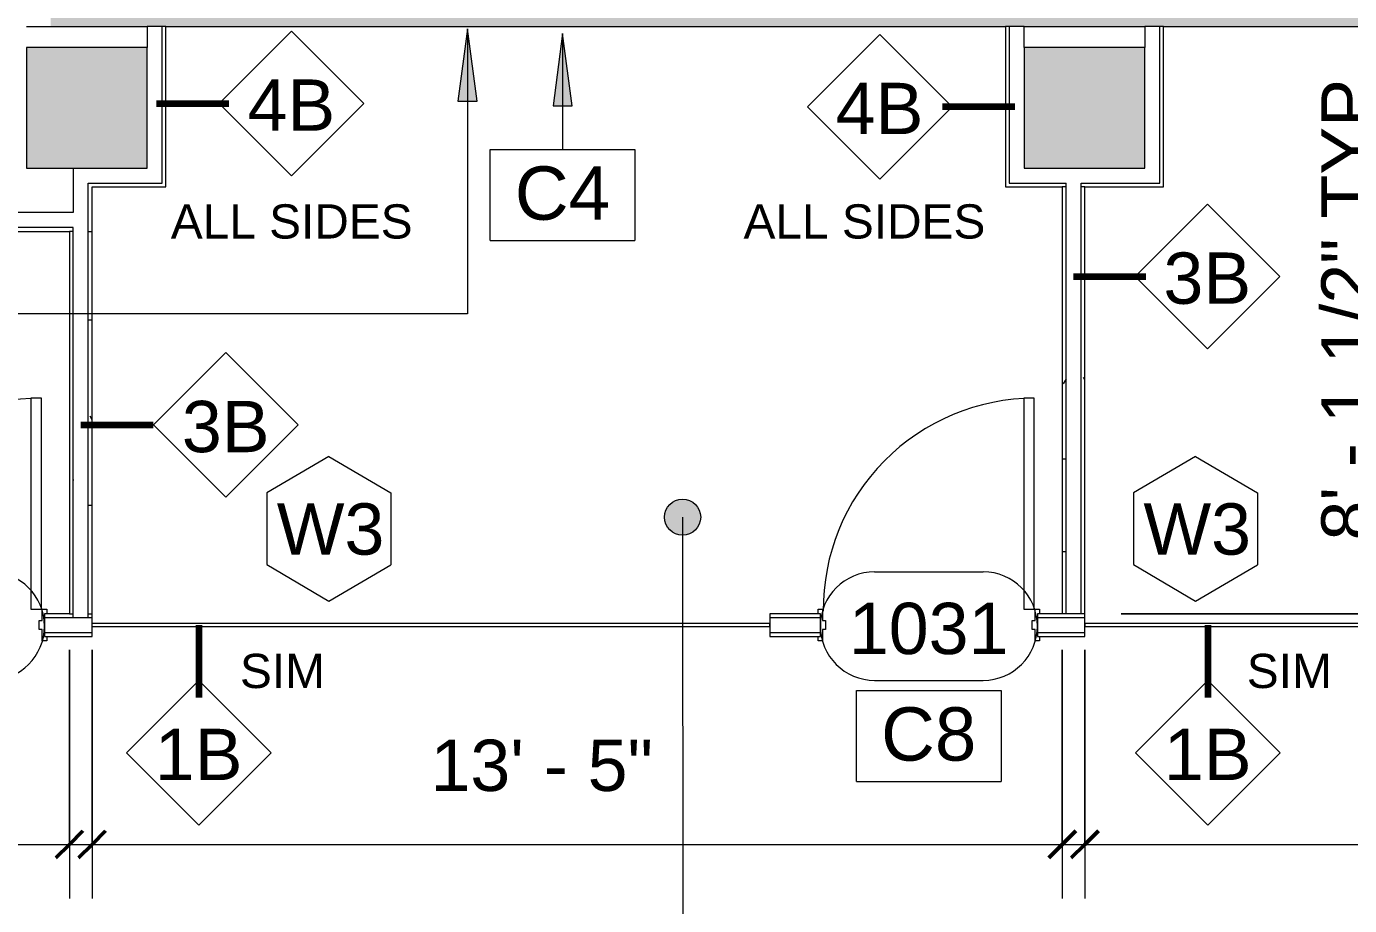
# Model space of a CAD drawing. Header units: inches. Extents: x 920 to 3811, y -644 to 2589.
# Drawn here: x 2745 to 2964.4, y 1469.6 to 1615.4 of the extents above; entities that cross this region are included whole.
import ezdxf

# ---------------------------------------------------------------- set-up
doc = ezdxf.new("R2010")
doc.units = ezdxf.units.IN
doc.header["$MEASUREMENT"] = 0
for name, color, linetype, lineweight in [('A-ANNO-DIMS', 211, 'Continuous', 9), ('A-ANNO-DIMS-96', 211, 'Continuous', 9), ('A-ANNO-KEYN', 231, 'Continuous', 9), ('A-ANNO-NOTE', 131, 'Continuous', 9), ('A-AREA-IDEN', 2, 'Continuous', 9), ('A-DOOR', 31, 'Continuous', 13), ('A-DOOR-IDEN', 31, 'Continuous', 9), ('A-GLAZ-CURT', 52, 'Continuous', 13), ('A-WALL', 113, 'Continuous', 13), ('A-WALL-IDEN', 211, 'Continuous', 9), ('A-WALL-PATT', 111, 'Continuous', 13), ('G-ANNO-TEXT', 231, 'Continuous', 9), ('I-WALL', 2, 'Continuous', 13), ('S-COLS', 52, 'Continuous', 13)]:
    doc.layers.add(name, color=color, linetype=linetype, lineweight=lineweight)
doc.styles.add('Arial', font='arial.ttf', dxfattribs={"height": 8.851796})
doc.styles.add('Swis721 Lt BT', font='swissl.ttf', dxfattribs={"height": 8.514638})
doc.styles.add('Swis721 Lt BT_1', font='swissl.ttf', dxfattribs={"height": 5.676425})
doc.dimstyles.new('OTJ_-_3_32__Linear__1_2__Tolerance', dxfattribs={"dimscale": 12, "dimtxt": 9, "dimasz": 0.375, "dimexe": 0.75, "dimexo": 0.5, "dimgap": 0.5, "dimtad": 1, "dimdec": 1, "dimrnd": 0.5, "dimzin": 3, "dimdsep": 46, "dimlunit": 4, "dimtxsty": 'Swis721 Lt BT', "dimblk1": 'OBLIQUE', "dimblk2": 'OBLIQUE', "dimsah": 1, "dimcen": 0.09, "dimdle": 0.75, "dimazin": 0, "dimtfac": 1, "dimtdec": 4, "dimtix": 1, "dimtmove": 0, "dimatfit": 3, "dimfxl": 1, "dimtvp": 1, "dimfrac": 2, "dimtolj": 1, "dimtzin": 0, "dimarcsym": 2})
doc.dimstyles.new('OTJ_-_3_32__Linear__1_2__Tolerance_1', dxfattribs={"dimscale": 12, "dimtxt": 9, "dimasz": 0.375, "dimexe": 0.75, "dimexo": 0.5, "dimgap": 0.5, "dimtad": 1, "dimdec": 1, "dimrnd": 0.5, "dimzin": 3, "dimdsep": 46, "dimlunit": 4, "dimtxsty": 'Swis721 Lt BT', "dimblk1": 'OBLIQUE', "dimblk2": 'OBLIQUE', "dimsah": 1, "dimcen": 0.09, "dimdle": 0.75, "dimazin": 0, "dimtfac": 1, "dimtdec": 4, "dimtix": 1, "dimtmove": 2, "dimatfit": 3, "dimfxl": 1, "dimtvp": 1, "dimfrac": 2, "dimtolj": 1, "dimtzin": 0, "dimarcsym": 2})
pattern_1 = [(0, (-2544.007, 0), (30.72, 7.68), [1.267, -21.773, 1.267, -21.773, -122.88]), (0, (-2544.007, 0), (30.72, 7.68), [-46.08, 1.267, -44.813, 1.267, -21.773, -53.76]), (0, (-2544.007, 0), (30.72, 7.68), [-115.2, 1.267, -14.093, 1.267, -37.133]), (120, (-2532.487, 3.84), (-22.011075, 22.7643), [1.267, -21.773, 1.267, -21.773, -122.88]), (120, (-2532.487, 3.84), (-22.011075, 22.7643), [-46.08, 1.267, -44.813, 1.267, -21.773, -53.76]), (120, (-2532.487, 3.84), (-22.011075, 22.7643), [-115.2, 1.267, -14.093, 1.267, -37.133]), (240, (-2528.647, 19.2), (-8.708925, -30.4443), [1.267, -21.773, 1.267, -21.773, -122.88]), (240, (-2528.647, 19.2), (-8.708925, -30.4443), [-46.08, 1.267, -44.813, 1.267, -21.773, -53.76]), (240, (-2528.647, 19.2), (-8.708925, -30.4443), [-115.2, 1.267, -14.093, 1.267, -37.133])]

# ---------------------------------------------------------------- blocks, each defined once
blk = doc.blocks.new('Concrete-Rectangular-Column - 20 X 20-4423668-ELEVATION 10 -')
at = {"layer": 'S-COLS'}
blk.add_hatch(color=10, dxfattribs=at).paths.add_polyline_path([(10, -10), (10, 10), (-10, 10), (-10, -10)], flags=0)
at = {"layer": 'S-COLS', "color": 8, "lineweight": 20}
for p, q in [((10, 10), (-10, 10)), ((-10, 10), (-10, -10)), ((10, -10), (10, 10)), ((-10, -10), (10, -10))]:
    blk.add_line(p, q, dxfattribs=at)
blk = doc.blocks.new('Single Flush_No Glass - 3_-0_x8_-0_-4278853-ELEVATION 10 -')
at = {"layer": 'A-DOOR'}
for p, q in [((19.74, 37.71), (19.74, 2.71)), ((21.49, 37.71), (19.74, 37.71)), ((21.49, 2.71), (21.49, 37.71)), ((19.74, 2.71), (21.49, 2.71))]:
    blk.add_line(p, q, dxfattribs=at)
at = {"layer": 'A-DOOR', "lineweight": 9}
for p, q in [((-14.38, 2.71), (-13.63, 2.71)), ((-14.38, 1.96), (-14.38, 2.71)), ((-13.63, 2.71), (-13.63, 0.84)), ((21.62, 2.71), (22.37, 2.71)), ((21.62, 0.84), (21.62, 2.71)), ((22.37, 2.71), (22.37, 1.96)), ((-13.63, 0.84), (-13.13, 0.84)), ((-13.13, 0.84), (-13.13, -0.66)), ((21.12, 0.84), (21.62, 0.84)), ((21.12, -0.66), (21.12, 0.84)), ((-14.38, -2.54), (-14.38, -1.79)), ((-13.63, -0.66), (-13.63, -2.54)), ((-13.13, -0.66), (-13.63, -0.66)), ((21.62, -0.66), (21.12, -0.66)), ((21.62, -2.54), (21.62, -0.66)), ((22.37, -1.79), (22.37, -2.54)), ((-13.63, -2.54), (-14.38, -2.54)), ((22.37, -2.54), (21.62, -2.54))]:
    blk.add_line(p, q, dxfattribs=at)
blk.add_arc((21.49, 2.71), 35, 90, 180.5, dxfattribs=at)
blk = doc.blocks.new('System Panel - Glazed-6331639-ELEVATION 10 -')
at = {"layer": 'A-GLAZ-CURT'}
for p, q in [((56.21875, 0.25), (-56.21875, 0.25)), ((-56.21875, 0.25), (-56.21875, -0.25)), ((56.21875, -0.25), (56.21875, 0.25)), ((-56.21875, -0.25), (56.21875, -0.25))]:
    blk.add_line(p, q, dxfattribs=at)
blk = doc.blocks.new('System Panel - Glazed-6332338-ELEVATION 10 -')
at = {"layer": 'A-GLAZ-CURT'}
for p, q in [((56.57, 0.25), (-56.57, 0.25)), ((-56.57, 0.25), (-56.57, -0.25)), ((56.57, -0.25), (56.57, 0.25)), ((-56.57, -0.25), (56.57, -0.25))]:
    blk.add_line(p, q, dxfattribs=at)
blk = doc.blocks.new('DIMBLOCK12-ELEVATION 10 -')
at = {"layer": 'A-ANNO-DIMS-96'}
for p, q in [((2977.1, 1509), (2977.1, 1624.44)), ((2979.92, 1615.44), (2968.1, 1615.44)), ((2977.1, 1615.44), (2979.92, 1615.44)), ((2926.51, 1518), (2986.1, 1518)), ((2977.1, 1518), (2926.51, 1518))]:
    blk.add_line(p, q, dxfattribs=at)
at = {"layer": 'A-ANNO-DIMS-96', "lineweight": 50}
for p, q in [((2977.1, 1615.44), (2974.85, 1617.69)), ((2977.1, 1615.44), (2979.35, 1613.19)), ((2977.1, 1518), (2974.85, 1520.25)), ((2977.1, 1518), (2979.35, 1515.75))]:
    blk.add_line(p, q, dxfattribs=at)
at = {"layer": 'A-ANNO-DIMS-96', "color": 0, "insert": (2959.73, 1530.15), "char_height": 8.5146, "width": 87.7714, "attachment_point": 1, "rotation": 90, "line_spacing_factor": 1.00667, "style": 'Swis721 Lt BT'}
blk.add_mtext('8\' - 1 1/2" TYP.', dxfattribs=at)
blk = doc.blocks.new('_Oblique')
at = {"color": 0, "linetype": 'ByBlock', "lineweight": -2}
blk.add_line((-0.5, -0.5), (0.5, 0.5), dxfattribs=at)
blk = doc.blocks.new('Door Tag - Door Tag-41184-ELEVATION 10 -')
at = {"layer": 'A-DOOR-IDEN'}
for p, q in [((-0.09375, 0.09375), (0.09375, 0.09375)), ((-0.09375, -0.09375), (0.09375, -0.09375))]:
    blk.add_line(p, q, dxfattribs=at)
for centre, start, end in [((-0.09375, 0), 90, 270), ((0.09375, 0), 270, 90)]:
    blk.add_arc(centre, 0.09375, start, end, dxfattribs=at)
blk = doc.blocks.new('Wall Tag - 1_4_-62626-ELEVATION 10 -')
at = {"layer": 'A-WALL-IDEN'}
for p, q in [((-0.125, 0), (0, 0.125)), ((0, 0.125), (0.125, 0)), ((-0.125, 0), (0, -0.125)), ((0, -0.125), (0.125, 0))]:
    blk.add_line(p, q, dxfattribs=at)
blk = doc.blocks.new('DIMBLOCK13-ELEVATION 10 -')
at = {"layer": 'A-ANNO-DIMS-96'}
for p, q in [((2752.08, 1512), (2752.08, 1470.74)), ((2752.08, 1479.74), (2752.08, 1512)), ((2600.58, 1508.25), (2600.58, 1470.74)), ((2600.58, 1479.74), (2600.58, 1508.25)), ((2591.58, 1479.74), (2761.08, 1479.74))]:
    blk.add_line(p, q, dxfattribs=at)
at = {"layer": 'A-ANNO-DIMS-96', "lineweight": 50}
for p, q in [((2600.58, 1479.74), (2602.83, 1481.99)), ((2752.08, 1479.74), (2754.33, 1481.99)), ((2600.58, 1479.74), (2598.33, 1477.49)), ((2752.08, 1479.74), (2749.83, 1477.49))]:
    blk.add_line(p, q, dxfattribs=at)
at = {"layer": 'A-ANNO-DIMS-96', "color": 0, "insert": (2649.83, 1497.11), "char_height": 8.5146, "width": 63.6, "attachment_point": 1, "line_spacing_factor": 1.00667, "style": 'Swis721 Lt BT'}
blk.add_mtext('12\' - 7 1/2"', dxfattribs=at)
blk = doc.blocks.new('DIMBLOCK14-ELEVATION 10 -')
at = {"layer": 'A-ANNO-DIMS-96'}
for p, q in [((2755.83, 1512), (2755.83, 1470.74)), ((2755.83, 1479.74), (2755.83, 1512)), ((2916.76, 1512), (2916.76, 1470.74)), ((2916.76, 1479.74), (2916.76, 1512)), ((2746.83, 1479.74), (2925.76, 1479.74))]:
    blk.add_line(p, q, dxfattribs=at)
at = {"layer": 'A-ANNO-DIMS-96', "lineweight": 50}
for p, q in [((2755.83, 1479.74), (2758.08, 1481.99)), ((2916.76, 1479.74), (2919.01, 1481.99)), ((2755.83, 1479.74), (2753.58, 1477.49)), ((2916.76, 1479.74), (2914.51, 1477.49))]:
    blk.add_line(p, q, dxfattribs=at)
at = {"layer": 'A-ANNO-DIMS-96', "color": 0, "insert": (2811.97, 1497.11), "char_height": 8.515, "width": 40.6286, "attachment_point": 1, "line_spacing_factor": 1.00667, "style": 'Swis721 Lt BT'}
blk.add_mtext('13\' - 5"', dxfattribs=at)
blk = doc.blocks.new('DIMBLOCK15-ELEVATION 10 -')
at = {"layer": 'A-ANNO-DIMS-96'}
for p, q in [((2920.51, 1512), (2920.51, 1470.74)), ((2920.51, 1479.74), (2920.51, 1512)), ((3082.15, 1512), (3082.15, 1470.74)), ((3082.15, 1479.74), (3082.15, 1512)), ((2911.51, 1479.74), (3091.15, 1479.74))]:
    blk.add_line(p, q, dxfattribs=at)
at = {"layer": 'A-ANNO-DIMS-96', "lineweight": 50}
for p, q in [((2920.51, 1479.74), (2922.76, 1481.99)), ((3082.15, 1479.74), (3084.4, 1481.99)), ((2920.51, 1479.74), (2918.26, 1477.49)), ((3082.15, 1479.74), (3079.9, 1477.49))]:
    blk.add_line(p, q, dxfattribs=at)
at = {"layer": 'A-ANNO-DIMS-96', "color": 0, "insert": (2991.1, 1497.11), "char_height": 8.5146, "width": 63.6, "attachment_point": 1, "line_spacing_factor": 1.00667, "style": 'Swis721 Lt BT'}
blk.add_mtext('13\' - 5 1/2"', dxfattribs=at)
blk = doc.blocks.new('Window Tag _Annotation_ - Window Tag _Annotation_-6038936-ELEVATION 10 -')
at = {"layer": 'A-ANNO-NOTE'}
for p, q in [((0, 0.125), (-0.1071, 0.0619)), ((0, 0.125), (0.107, 0.062)), ((-0.1071, 0.0619), (-0.1071, -0.0619)), ((0.107, 0.062), (0.107, -0.0624)), ((-0.1071, -0.0619), (0, -0.125)), ((0, -0.125), (0.107, -0.0624))]:
    blk.add_line(p, q, dxfattribs=at)
blk = doc.blocks.new('Keynote Tag - Keynote Number - Boxed-135510-ELEVATION 10 -')
at = {"layer": 'A-ANNO-KEYN'}
for p, q in [((-0.125, -0.0792), (-0.125, 0.0781)), ((-0.125, 0.0781), (0.125, 0.0781)), ((0.125, 0.0781), (0.125, -0.0792)), ((-0.125, -0.0792), (0.125, -0.0792))]:
    blk.add_line(p, q, dxfattribs=at)

msp = doc.modelspace()

# ---------------------------------------------------------------- hatches: boundary and pattern name
at = {"layer": 'A-ANNO-KEYN'}
msp.add_hatch(color=256, dxfattribs=at).paths.add_polyline_path([(2833.89, 1614.29), (2832.31, 1602.29), (2835.47, 1602.29)], flags=0)
at = {"layer": 'A-AREA-IDEN'}
h = msp.add_hatch(color=256, dxfattribs=at)
edge = h.paths.add_edge_path(flags=0)
edge.add_arc((2853.79, 1534.03), 3, 0, 360)
at = {"layer": 'A-WALL-PATT', "lineweight": 9}
msp.add_hatch(color=7, dxfattribs=at).paths.add_polyline_path([(3271.22, 1615.44), (3271.22, 1619.44), (2748.96, 1619.44), (2748.96, 1615.44), (3188.91, 1615.44)], flags=0)
h = msp.add_hatch(dxfattribs=at)
h.set_pattern_fill('FP_2', color=256, style=0, pattern_type=2)
h.set_pattern_definition(pattern_1)
h.paths.add_polyline_path([(2917.39, 1518), (2917.39, 1588.81), (2916.76, 1588.81), (2916.76, 1518)], flags=0)
h = msp.add_hatch(dxfattribs=at)
h.set_pattern_fill('FP_2', color=256, style=0, pattern_type=2)
h.set_pattern_definition(pattern_1)
h.paths.add_polyline_path([(2920.51, 1518), (2920.51, 1588.81), (2919.89, 1588.81), (2919.89, 1518)], flags=0)
h = msp.add_hatch(dxfattribs=at)
h.set_pattern_fill('FP_2', color=256, style=0, pattern_type=2)
h.set_pattern_definition(pattern_1)
h.paths.add_polyline_path([(2752.7, 1518), (2752.7, 1581.44), (2752.08, 1581.44), (2752.08, 1518)], flags=0)
h = msp.add_hatch(dxfattribs=at)
h.set_pattern_fill('FP_2', color=256, style=0, pattern_type=2)
h.set_pattern_definition(pattern_1)
h.paths.add_polyline_path([(2755.83, 1518), (2755.83, 1581.44), (2755.2, 1581.44), (2755.2, 1518)], flags=0)
at = {"layer": 'G-ANNO-TEXT'}
msp.add_hatch(color=7, dxfattribs=at).paths.add_polyline_path([(2818.11, 1615.03), (2816.53, 1603.03), (2819.69, 1603.03)], flags=0)

# ---------------------------------------------------------------- linework, layer by layer
at = {"layer": 'A-ANNO-KEYN'}
for p, q in [((2833.89, 1614.29), (2832.31, 1602.29)), ((2835.47, 1602.29), (2833.89, 1614.29)), ((2833.89, 1614.29), (2833.89, 1595.01)), ((2832.31, 1602.29), (2835.47, 1602.29))]:
    msp.add_line(p, q, dxfattribs=at)
at = {"layer": 'A-AREA-IDEN'}
msp.add_line((2853.79, 1534.03), (2853.86, 1288.18), dxfattribs=at)
msp.add_circle((2853.79, 1534.03), 3, dxfattribs=at)
at = {"layer": 'A-WALL', "color": 8, "lineweight": 20}
for p, q in [((2744.96, 1615.44), (2764.96, 1615.44)), ((2768.08, 1615.44), (2907.33, 1615.44)), ((2910.46, 1615.44), (2930.46, 1615.44)), ((2933.58, 1615.44), (3072.33, 1615.44))]:
    msp.add_line(p, q, dxfattribs=at)
at = {"layer": 'A-WALL'}
for p, q in [((2768.08, 1615.44), (2764.96, 1615.44)), ((2767.46, 1589.44), (2767.46, 1615.44)), ((2910.46, 1615.44), (2907.33, 1615.44)), ((2907.96, 1615.44), (2907.96, 1589.44)), ((2933.58, 1615.44), (2930.46, 1615.44)), ((2932.96, 1589.44), (2932.96, 1615.44)), ((2755.2, 1589.44), (2767.46, 1589.44)), ((2755.2, 1517.38), (2755.2, 1589.44)), ((2907.96, 1589.44), (2917.39, 1589.44)), ((2917.39, 1518), (2917.39, 1589.44)), ((2919.89, 1589.44), (2932.96, 1589.44)), ((2919.89, 1518), (2919.89, 1589.44)), ((2917.39, 1588.81), (2916.76, 1588.81)), ((2920.51, 1588.81), (2919.89, 1588.81)), ((2752.7, 1582.06), (2721.96, 1582.06)), ((2752.7, 1581.44), (2752.08, 1581.44)), ((2752.7, 1517.38), (2752.7, 1582.06)), ((2755.2, 1581.44), (2755.83, 1581.44)), ((2747.95, 1517.38), (2755.83, 1517.38)), ((2752.08, 1518), (2752.7, 1518)), ((2755.2, 1518), (2755.83, 1518)), ((2868.26, 1517.38), (2876.64, 1517.38)), ((2912.64, 1517.38), (2920.51, 1517.38)), ((2747.95, 1514.88), (2755.83, 1514.88)), ((2868.26, 1514.88), (2876.64, 1514.88)), ((2912.64, 1514.88), (2920.51, 1514.88))]:
    msp.add_line(p, q, dxfattribs=at)
at = {"layer": 'A-WALL-IDEN', "lineweight": 90}
for p, q in [((2766.52, 1602.68), (2778.52, 1602.68)), ((2908.9, 1602.12), (2896.9, 1602.12)), ((2918.64, 1573.97), (2930.64, 1573.97)), ((2753.95, 1549.35), (2765.95, 1549.35)), ((2773.54, 1516.13), (2773.54, 1504.13)), ((2940.93, 1516.13), (2940.93, 1504.13))]:
    msp.add_line(p, q, dxfattribs=at)
at = {"layer": 'A-WALL-IDEN'}
for p, q in [((2766.52, 1602.68), (2776.93, 1602.68)), ((2908.9, 1602.12), (2898.49, 1602.12)), ((2918.64, 1573.97), (2928.85, 1573.97)), ((2753.95, 1549.35), (2766.04, 1549.35)), ((2773.54, 1516.13), (2773.54, 1506.95)), ((2940.93, 1516.13), (2940.93, 1506.95))]:
    msp.add_line(p, q, dxfattribs=at)
at = {"layer": 'G-ANNO-TEXT', "color": 7}
for p, q in [((2818.11, 1615.03), (2816.53, 1603.03)), ((2819.69, 1603.03), (2818.11, 1615.03)), ((2818.11, 1615.03), (2818.11, 1567.77)), ((2816.53, 1603.03), (2819.69, 1603.03)), ((2818.11, 1567.77), (2739.94, 1567.77))]:
    msp.add_line(p, q, dxfattribs=at)
at = {"layer": 'I-WALL'}
for p, q in [((2764.96, 1615.44), (2764.96, 1611.94)), ((2768.08, 1588.81), (2768.08, 1615.44)), ((2907.33, 1615.44), (2907.33, 1588.81)), ((2910.46, 1611.94), (2910.46, 1615.44)), ((2930.46, 1615.44), (2930.46, 1611.94)), ((2933.58, 1588.81), (2933.58, 1615.44)), ((2752.7, 1591.94), (2752.7, 1584.56)), ((2755.83, 1588.81), (2768.08, 1588.81)), ((2755.83, 1514.25), (2755.83, 1588.81)), ((2907.33, 1588.81), (2916.76, 1588.81)), ((2916.76, 1588.81), (2916.76, 1518)), ((2920.51, 1588.81), (2933.58, 1588.81)), ((2920.51, 1514.25), (2920.51, 1588.81)), ((2752.7, 1584.56), (2724.46, 1584.56)), ((2721.33, 1581.44), (2752.08, 1581.44)), ((2752.08, 1581.44), (2752.08, 1518)), ((2752.08, 1518), (2747.95, 1518)), ((2747.95, 1518), (2747.95, 1514.25)), ((2876.64, 1518), (2868.26, 1518)), ((2868.26, 1518), (2868.26, 1514.25)), ((2876.64, 1514.25), (2876.64, 1518)), ((2920.51, 1518), (2912.64, 1518)), ((2912.64, 1518), (2912.64, 1514.25)), ((2747.95, 1514.25), (2755.83, 1514.25)), ((2868.26, 1514.25), (2876.64, 1514.25)), ((2912.64, 1514.25), (2920.51, 1514.25))]:
    msp.add_line(p, q, dxfattribs=at)

# ---------------------------------------------------------------- block references
at = {"layer": 'A-ANNO-KEYN', "xscale": 95.99999999999994, "yscale": 95.99999999999994, "zscale": 95.99999999999994}
for p in [(2833.89, 1587.51), (2894.64, 1497.77)]:
    msp.add_blockref('Keynote Tag - Keynote Number - Boxed-135510-ELEVATION 10 -', p, dxfattribs=at)
at = {"layer": 'A-ANNO-NOTE', "xscale": 96, "yscale": 96, "zscale": 96}
for p in [(2795.13, 1532.1), (2938.88, 1532.1)]:
    msp.add_blockref('Window Tag _Annotation_ - Window Tag _Annotation_-6038936-ELEVATION 10 -', p, dxfattribs=at)
at = {"layer": 'A-DOOR'}
for p in [(2725.96, 1516.04), (2890.64, 1516.04)]:
    msp.add_blockref('Single Flush_No Glass - 3_-0_x8_-0_-4278853-ELEVATION 10 -', p, dxfattribs=at)
at = {"layer": 'A-DOOR-IDEN', "xscale": 95.99999999999994, "yscale": 95.99999999999994, "zscale": 95.99999999999994}
for p in [(2729.95, 1515.95), (2894.64, 1515.95)]:
    msp.add_blockref('Door Tag - Door Tag-41184-ELEVATION 10 -', p, dxfattribs=at)
at = {"layer": 'A-GLAZ-CURT', "lineweight": 9, "rotation": 180}
for name, p in [('System Panel - Glazed-6331639-ELEVATION 10 -', (2812.04, 1516.13)), ('System Panel - Glazed-6332338-ELEVATION 10 -', (2977.08, 1516.13))]:
    msp.add_blockref(name, p, dxfattribs=at)
at = {"layer": 'A-WALL-IDEN', "xscale": 95.99999999999994, "yscale": 95.99999999999994, "zscale": 95.99999999999994}
for p in [(2788.93, 1602.68), (2886.49, 1602.12), (2940.85, 1573.97), (2778.04, 1549.35), (2773.54, 1494.95), (2940.93, 1494.95)]:
    msp.add_blockref('Wall Tag - 1_4_-62626-ELEVATION 10 -', p, dxfattribs=at)
at = {"layer": 'S-COLS', "color": 55}
for p in [(2754.96, 1601.94), (2920.46, 1601.94)]:
    msp.add_blockref('Concrete-Rectangular-Column - 20 X 20-4423668-ELEVATION 10 -', p, dxfattribs=at)

# ---------------------------------------------------------------- texts
at = {"layer": 'A-ANNO-NOTE', "char_height": 8.515, "width": 19.764, "attachment_point": 2, "line_spacing_factor": 1.00667, "style": 'Swis721 Lt BT'}
for insert in [(2795.4, 1536.32), (2939.15, 1536.32)]:
    msp.add_mtext('W3', dxfattribs=dict(at, insert=insert))
at = {"layer": 'A-DOOR-IDEN', "insert": (2894.6, 1519.82), "char_height": 8.515, "width": 30.24, "attachment_point": 2, "line_spacing_factor": 1.00667, "style": 'Swis721 Lt BT'}
msp.add_mtext('1031', dxfattribs=at)
at = {"layer": 'A-WALL-IDEN', "char_height": 8.515, "width": 16.632, "attachment_point": 2, "line_spacing_factor": 1.00667, "style": 'Swis721 Lt BT'}
for s, insert in [('4B', (2788.9, 1606.65)), ('4B', (2886.46, 1606.09)), ('3B', (2940.82, 1577.94)), ('3B', (2778.01, 1553.32)), ('1B', (2773.51, 1498.92)), ('1B', (2940.9, 1498.92))]:
    msp.add_mtext(s, dxfattribs=dict(at, insert=insert))
at = {"layer": 'G-ANNO-TEXT', "color": 7, "char_height": 5.676, "attachment_point": 1, "line_spacing_factor": 1.00667, "style": 'Swis721 Lt BT_1'}
for s, insert, width in [('ALL SIDES', (2768.9, 1585.93), 44.424), ('ALL SIDES', (2863.9, 1585.93), 44.424), ('SIM', (2780.37, 1511.35), 15.696), ('SIM', (2947.37, 1511.35), 15.696)]:
    msp.add_mtext(s, dxfattribs=dict(at, insert=insert, width=width))

# ---------------------------------------------------------------- dimensions: what is measured, and where the dimension line sits
at = {"layer": 'A-ANNO-DIMS'}
dim = msp.add_linear_dim(base=(2977.1, 1615.44), p1=(2920.51, 1518), p2=(2973.92, 1615.44), angle=90, dimstyle='OTJ_-_3_32__Linear__1_2__Tolerance', override={"dimpost": '<>TYP.', "dimfxl": 111.115245}, dxfattribs=at)
dim.commit()
dim.dimension.update_dxf_attribs({"geometry": 'DIMBLOCK12-ELEVATION 10 -', "text_midpoint": (2966.24, 1566.72)})
dim = msp.add_linear_dim(base=(2752.08, 1479.74), p1=(2600.58, 1514.25), p2=(2752.08, 1518), dimstyle='OTJ_-_3_32__Linear__1_2__Tolerance', override={"dimpost": '<>', "dimfxl": 151.545803}, dxfattribs=at)
dim.commit()
dim.dimension.update_dxf_attribs({"geometry": 'DIMBLOCK13-ELEVATION 10 -', "text_midpoint": (2676.33, 1490.6)})
for base, p1, p2, override, picture, middle in [((2916.76, 1479.74), (2755.83, 1518), (2916.76, 1518), {"dimpost": '<>', "dimfxl": 160.9375}, 'DIMBLOCK14-ELEVATION 10 -', (2832.28, 1491.44)), ((3082.15, 1479.74), (2920.51, 1518), (3082.15, 1518), {"dimpost": '<>', "dimfxl": 161.633413}, 'DIMBLOCK15-ELEVATION 10 -', (3022.9, 1491.44))]:
    dim = msp.add_linear_dim(base=base, p1=p1, p2=p2, dimstyle='OTJ_-_3_32__Linear__1_2__Tolerance_1', override=override, dxfattribs=at)
    dim.commit()
    dim.dimension.update_dxf_attribs({"geometry": picture, "text_midpoint": middle, "dimtype": 160})

# ---------------------------------------------------------------- next in the draw order: texts
at = {"layer": 'A-ANNO-KEYN', "char_height": 8.852, "width": 18.792, "attachment_point": 2, "line_spacing_factor": 0.938532, "style": 'Arial', "bg_fill": 3, "box_fill_scale": 1.25, "bg_fill_color": 0, "bg_fill_transparency": 0}
for s, insert in [('C4', (2833.86, 1592.22)), ('C8', (2894.61, 1502.48))]:
    msp.add_mtext(s, dxfattribs=dict(at, insert=insert))

doc.saveas('drawing.dxf')
